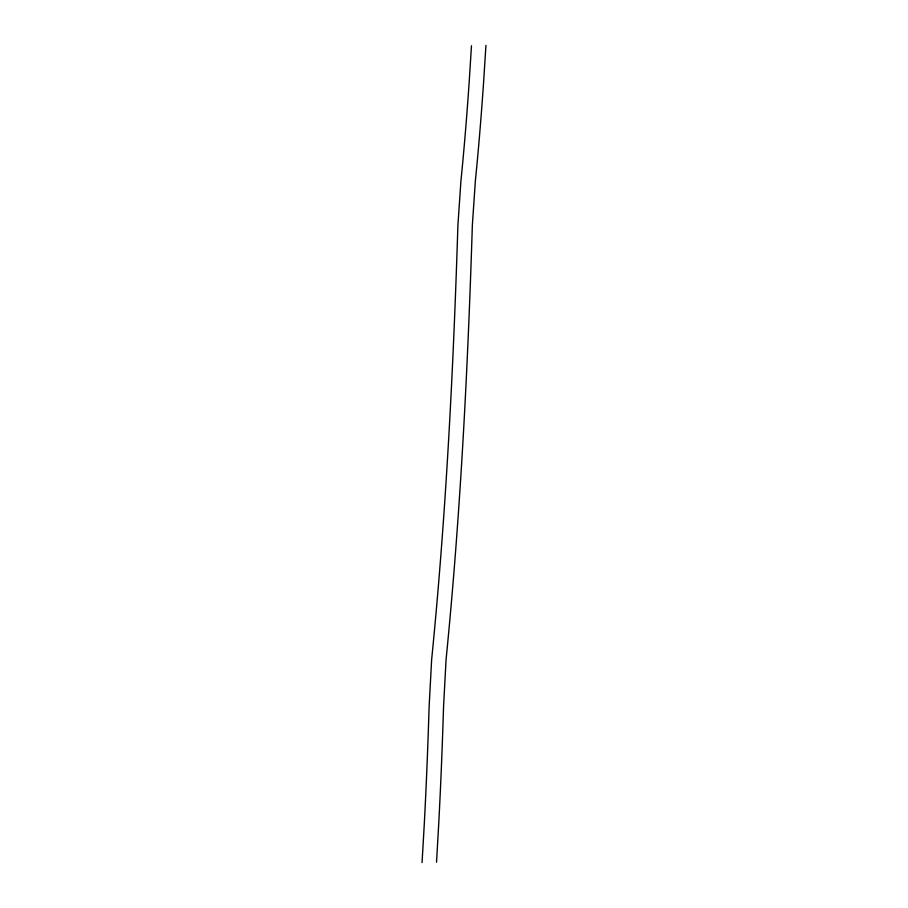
<?xml version="1.0" encoding="UTF-8"?>
<svg xmlns="http://www.w3.org/2000/svg" width="908" height="908" viewBox="0 0 908 908"><rect width="100%" height="100%" fill="white"/><g stroke="black" fill="none" stroke-linecap="round" stroke-linejoin="round"><path stroke-width="1.36" d="M422.061 862.6L424.195 825.622A910.44 103.637 88.6 0 0 429.087 707.423L431.618 659.832C445.987 515.46 453.33 370.509 457.893 225.524L460.935 180.851A909.918 103.489 88.6 0 0 469.198 81.754L471.479 45.74M436.521 862.26L438.643 825.281A910.44 103.637 88.6 0 0 443.535 707.082L446.078 659.492C460.435 515.12 467.779 370.169 472.353 225.184L475.395 180.51A909.918 103.489 88.6 0 0 483.646 81.414L485.939 45.4"/></g></svg>
